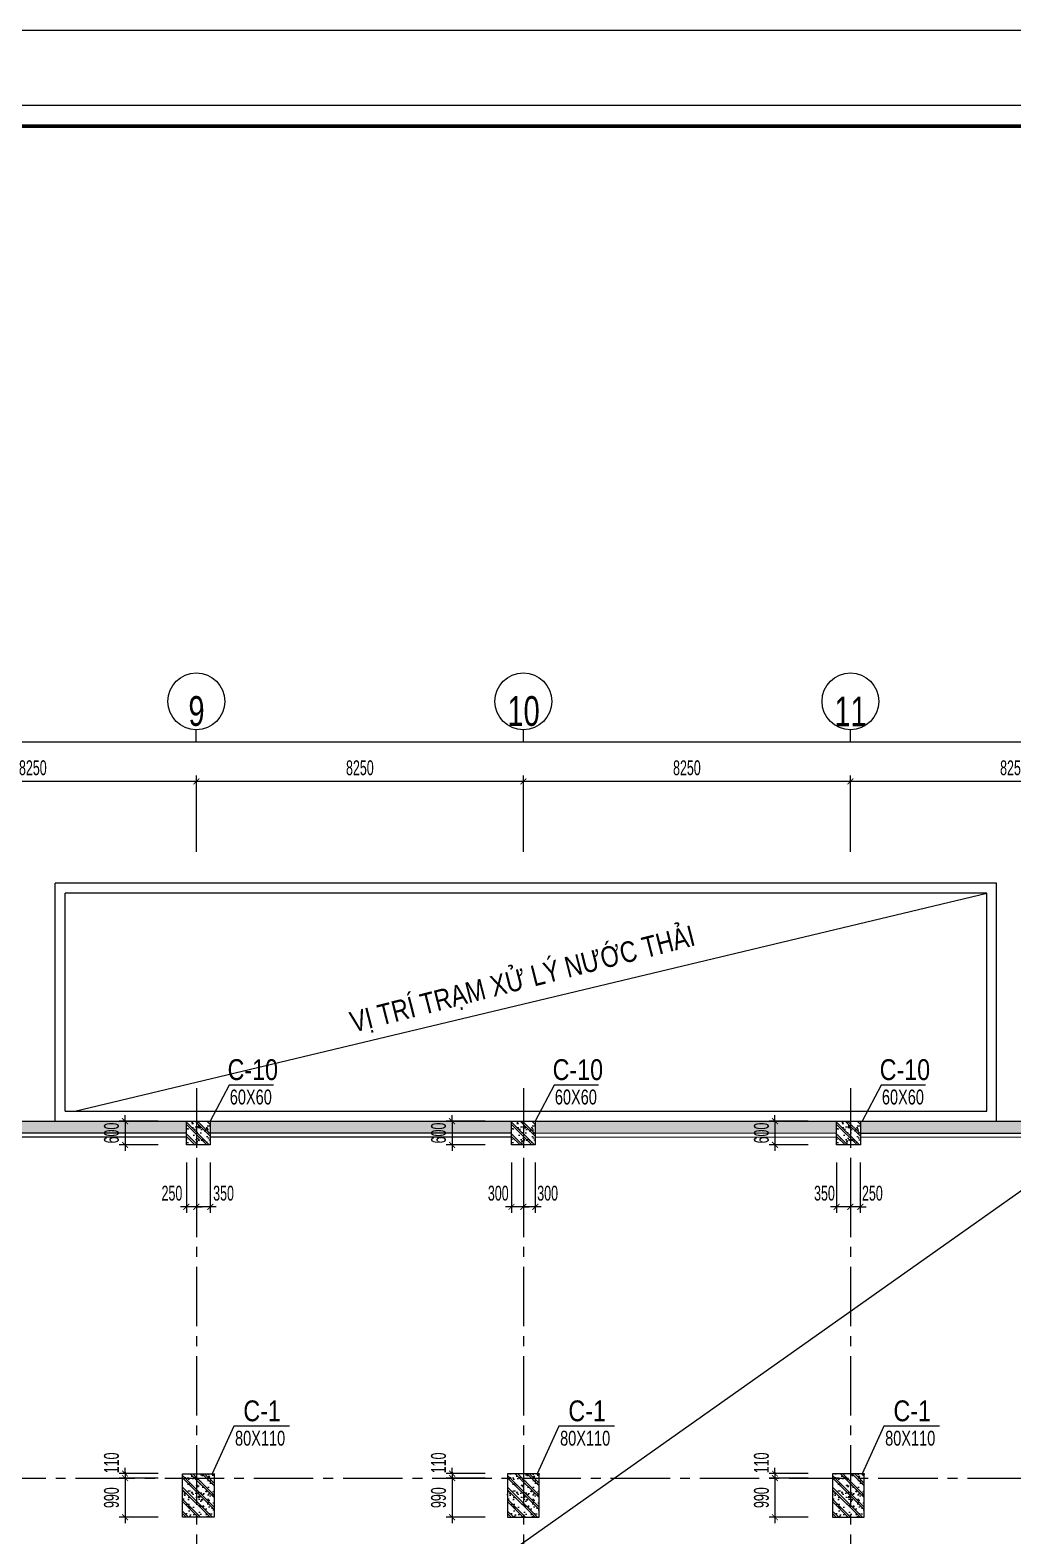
# Model space of a CAD drawing. Extents: x 1719887 to 1865417, y -150890 to 59748.
# Drawn here: x 1798976 to 1823769, y 21782 to 59748 of the extents above; entities that cross this region are included whole.
import ezdxf
from ezdxf.enums import TextEntityAlignment as Align

# ---------------------------------------------------------------- set-up
doc = ezdxf.new("R2010")
doc.units = 0
doc.header["$LTSCALE"] = 1000
doc.header["$MEASUREMENT"] = 0
doc.header["$PDMODE"] = 3
doc.linetypes.add('CENTER2', pattern=[1.125, 0.75, -0.125, 0.125, -0.125])
doc.layers.get('0').update_dxf_attribs({"linetype": 'CONTINUOUS'})
doc.layers.get('Defpoints').update_dxf_attribs({"linetype": 'CONTINUOUS'})
for name, color, linetype in [('CDC-KHUNGTEN', 7, 'CONTINUOUS'), ('CDC.01.AXIS', 160, 'CENTER2'), ('CDC.02.DIM', 1, 'CONTINUOUS'), ('CDC.05.STEEL', 4, 'CONTINUOUS'), ('CDC.06.TEXT', 2, 'CONTINUOUS'), ('CDC.10.HATCH', 9, 'CONTINUOUS'), ('CDC.11.NOTE', 8, 'CONTINUOUS'), ('KCS_CHI', 1, 'CONTINUOUS')]:
    doc.layers.add(name, color=color, linetype=linetype)
doc.layers.add('KCS_Plotter', color=11, linetype='CONTINUOUS', plot=False)
doc.styles.add('ARIAL', font='arial.ttf', dxfattribs={"width": 0.6})
doc.dimstyles.new('D150', dxfattribs={"dimscale": 150, "dimtxt": 2.5, "dimasz": 1, "dimexe": 1, "dimexo": 0, "dimgap": 1, "dimtad": 1, "dimdec": 0, "dimdsep": 46, "dimtxsty": 'ARIAL', "dimblk": 'ARCHTICK', "dimcen": 1, "dimdle": 1, "dimclrd": 1, "dimclre": 1, "dimclrt": 2, "dimadec": 0, "dimazin": 0, "dimtfac": 0.00072, "dimtdec": 0, "dimtix": 1, "dimtmove": 2, "dimatfit": 3, "dimldrblk": 'ARCHTICK', "dimfxl": 1, "dimtolj": 1, "dimlwd": -1, "dimlwe": -1, "dimarcsym": 0})

# ---------------------------------------------------------------- blocks, each defined once
blk = doc.blocks.new('TH1')
at = {"layer": 'CDC.10.HATCH'}
h = blk.add_hatch(dxfattribs=at)
h.set_pattern_fill('CHAU-01', color=256, scale=80, style=0, pattern_type=2)
h.set_pattern_definition([(50, (0, 0), (573.80815, -50.20171), [60, -660]), (355, (0, 0), (-111.00107, 601.7537), [48, -528]), (100.4514, (47.8, -4.2), (462.8075, 551.55163), [50.99215, -560.91369]), (46.1842, (0, 160), (853.79284, -132.4152), [90, -990]), (96.6356, (71.15, 149), (747.73016, 779.2943), [76.48823, -841.3704]), (351.1842, (0, 160), (747.72956, 779.2949), [72, -792]), (21, (80, 120), (477.52564, -322.09511), [60, -660]), (326, (80, 120), (194.65227, 580.12004), [48, -528]), (71.4514, (119.8, 93.16), (672.1781, 258.0244), [50.99215, -560.91369]), (37.5, (0, 0), (9.727884, 266.315083), [0, -521.6, 0, -536, 0, -530]), (7.5, (0, 0), (210.45563, 315.52937), [0, -305.6, 0, -509.6, 0, -202]), (327.5, (-178.4, 0), (427.05795, -18.043897), [0, -200, 0, -624, 0, -828]), (317.5, (-258.4, 0), (466.548935, 80.083986), [0, -260, 0, -414.4, 0, -588]), (45, (0, 0), (-240.416306, 240.416306), []), (45, (0, 98), (-240.416306, 240.416306), [])])
h.paths.add_polyline_path([(1797570, -63848), (1790305, -63848), (1790305, -64148), (1797570, -64148)])
h.paths.add_polyline_path([(1805680, -63848), (1798170, -63848), (1798170, -64148), (1805680, -64148)])
h.paths.add_polyline_path([(1813880, -63848), (1806280, -63848), (1806280, -64148), (1813880, -64148)])
h.paths.add_polyline_path([(1822080, -63848), (1814480, -63848), (1814480, -64148), (1822080, -64149)])
h.paths.add_polyline_path([(1830190, -63848), (1822680, -63848), (1822680, -64149), (1830190, -64148)])
h.paths.add_polyline_path([(1834040, -63848), (1830790, -63848), (1830790, -64148), (1834040, -64148)])
h = blk.add_hatch(dxfattribs=at)
h.set_pattern_fill('CHAU-01', color=256, scale=50, angle=270, style=0, pattern_type=2)
h.set_pattern_definition([(320, (56923.64, -371169.58), (-31.376067, -358.63009), [37.5, -412.5]), (265, (56923.64, -371169.58), (376.09607, 69.37567), [30, -330]), (10.4514, (56921.03, -371199.47), (344.71977, -289.25469), [31.870095, -350.571056]), (316.1842, (57023.64, -371169.6), (-82.75951, -533.62052), [56.25, -618.75]), (6.6356, (57016.75, -371214.05), (487.05894, -467.33135), [47.80514, -525.8565]), (261.1842, (57023.64, -371169.6), (487.0593, -467.33097), [45, -495]), (291, (56998.64, -371219.58), (-201.309445, -298.453526), [37.5, -412.5]), (236, (56998.64, -371219.58), (362.57502, -121.657666), [30, -330]), (341.4514, (56981.87, -371244.45), (161.26525, -420.111314), [31.870095, -350.571056]), (307.5, (56923.64, -371169.58), (166.446927, -6.079928), [0, -326, 0, -335, 0, -331.25]), (277.5, (56923.64, -371169.58), (197.205856, -131.534769), [0, -191, 0, -318.5, 0, -126.25]), (237.5, (56923.64, -371058.08), (-11.277436, -266.911218), [0, -125, 0, -390, 0, -517.5]), (227.5, (56923.64, -371008.08), (50.05249, -291.593085), [0, -162.5, 0, -259, 0, -367.5]), (315, (56923.64, -371169.58), (150.26019, 150.26019), []), (315, (56984.9, -371169.58), (150.26019, 150.26019), [])])
h.paths.add_polyline_path([(1806280, -64448), (1805680, -64448), (1805680, -63848), (1806280, -63848)])
h = blk.add_hatch(dxfattribs=at)
h.set_pattern_fill('CHAU-01', color=256, scale=50, angle=270, style=0, pattern_type=2)
h.set_pattern_definition([(320, (65123.7, -371169.8), (-31.376067, -358.63009), [37.5, -412.5]), (265, (65123.7, -371169.8), (376.09607, 69.37567), [30, -330]), (10.4514, (65121.1, -371199.68), (344.71977, -289.25469), [31.870095, -350.571056]), (316.1842, (65223.7, -371169.8), (-82.75951, -533.62052), [56.25, -618.75]), (6.6356, (65216.8, -371214.26), (487.05894, -467.33135), [47.80514, -525.8565]), (261.1842, (65223.7, -371169.8), (487.0593, -467.33097), [45, -495]), (291, (65198.7, -371219.8), (-201.309445, -298.453526), [37.5, -412.5]), (236, (65198.7, -371219.8), (362.57502, -121.657666), [30, -330]), (341.4514, (65181.94, -371244.67), (161.26525, -420.111314), [31.870095, -350.571056]), (307.5, (65123.71, -371169.8), (166.446927, -6.079928), [0, -326, 0, -335, 0, -331.25]), (277.5, (65123.71, -371169.8), (197.205856, -131.534769), [0, -191, 0, -318.5, 0, -126.25]), (237.5, (65123.71, -371058.3), (-11.277436, -266.911218), [0, -125, 0, -390, 0, -517.5]), (227.5, (65123.71, -371008.3), (50.05249, -291.593085), [0, -162.5, 0, -259, 0, -367.5]), (315, (65123.71, -371169.8), (150.26019, 150.26019), []), (315, (65184.96, -371169.8), (150.26019, 150.26019), [])])
h.paths.add_polyline_path([(1814480, -64448), (1813880, -64448), (1813880, -63848), (1814480, -63848)])
h = blk.add_hatch(dxfattribs=at)
h.set_pattern_fill('CHAU-01', color=256, scale=50, angle=270, style=0, pattern_type=2)
h.set_pattern_definition([(320, (73323.72, -371169.85), (-31.376067, -358.63009), [37.5, -412.5]), (265, (73323.7, -371169.85), (376.09607, 69.37567), [30, -330]), (10.4514, (73321.1, -371199.73), (344.71977, -289.25469), [31.870095, -350.571056]), (316.1842, (73423.7, -371169.85), (-82.75951, -533.62052), [56.25, -618.75]), (6.6356, (73416.8, -371214.3), (487.05894, -467.33135), [47.80514, -525.8565]), (261.1842, (73423.7, -371169.85), (487.0593, -467.33097), [45, -495]), (291, (73398.72, -371219.85), (-201.309445, -298.453526), [37.5, -412.5]), (236, (73398.7, -371219.85), (362.57502, -121.657666), [30, -330]), (341.4514, (73381.94, -371244.72), (161.26525, -420.111314), [31.870095, -350.571056]), (307.5, (73323.72, -371169.85), (166.446927, -6.079928), [0, -326, 0, -335, 0, -331.25]), (277.5, (73323.72, -371169.85), (197.205856, -131.534769), [0, -191, 0, -318.5, 0, -126.25]), (237.5, (73323.72, -371058.35), (-11.277436, -266.911218), [0, -125, 0, -390, 0, -517.5]), (227.5, (73323.72, -371008.35), (50.05249, -291.593085), [0, -162.5, 0, -259, 0, -367.5]), (315, (73323.72, -371169.85), (150.26019, 150.26019), []), (315, (73384.97, -371169.85), (150.26019, 150.26019), [])])
h.paths.add_polyline_path([(1822680, -64449), (1822080, -64449), (1822080, -63849), (1822680, -63849)])
h = blk.add_hatch(dxfattribs=at)
h.set_pattern_fill('CHAU-01', color=256, scale=50, style=0, pattern_type=2)
h.set_pattern_definition([(130, (3554959.5, 0), (-358.63009, -31.376067), [37.5, -412.5]), (185, (3554959.5, 0), (69.37567, 376.09607), [30, -330]), (79.5486, (3554929.62, -2.6), (-289.25469, 344.71977), [31.870095, -350.571056]), (133.8158, (3554959.5, 100), (-533.62052, -82.75951), [56.25, -618.75]), (83.3644, (3554915.04, 93.1), (-467.33135, 487.05894), [47.80514, -525.8565]), (188.8158, (3554959.5, 100), (-467.33097, 487.0593), [45, -495]), (159, (3554909.5, 75), (-298.453526, -201.309445), [37.5, -412.5]), (214, (3554909.5, 75), (-121.657666, 362.57502), [30, -330]), (108.5486, (3554884.64, 58.22), (-420.111314, 161.26525), [31.870095, -350.571056]), (142.5, (3554959.51, 0), (-6.079928, 166.446927), [0, -326, 0, -335, 0, -331.25]), (172.5, (3554959.5, 0), (-131.534769, 197.205856), [0, -191, 0, -318.5, 0, -126.25]), (212.5, (3555071.01, 0), (-266.911218, -11.277436), [0, -125, 0, -390, 0, -517.5]), (222.5, (3555121, 0), (-291.593085, 50.05249), [0, -162.5, 0, -259, 0, -367.5]), (135, (3554959.5, 0), (150.26019, 150.26019), []), (135, (3554959.5, 61.25), (150.26019, 150.26019), [])])
h.paths.add_polyline_path([(1806030, -72738), (1806380, -72738), (1806380, -72848), (1806030, -72848)])
h.paths.add_polyline_path([(1806030, -72848), (1806380, -72848), (1806380, -73838), (1806030, -73838)])
h.paths.add_polyline_path([(1805580, -72848), (1806030, -72848), (1806030, -73838), (1805580, -73838)])
h.paths.add_polyline_path([(1805580, -72738), (1806030, -72738), (1806030, -72848), (1805580, -72848)])
h = blk.add_hatch(dxfattribs=at)
h.set_pattern_fill('CHAU-01', color=256, scale=50, style=0, pattern_type=2)
h.set_pattern_definition([(130, (3563159.5, 0), (-358.63009, -31.376067), [37.5, -412.5]), (185, (3563159.5, 0), (69.37567, 376.09607), [30, -330]), (79.5486, (3563129.6, -2.6), (-289.25469, 344.71977), [31.870095, -350.571056]), (133.8158, (3563159.5, 100), (-533.62052, -82.75951), [56.25, -618.75]), (83.3644, (3563115, 93.1), (-467.33135, 487.05894), [47.80514, -525.8565]), (188.8158, (3563159.5, 100), (-467.33097, 487.0593), [45, -495]), (159, (3563109.5, 75), (-298.453526, -201.309445), [37.5, -412.5]), (214, (3563109.5, 75), (-121.657666, 362.57502), [30, -330]), (108.5486, (3563084.62, 58.22), (-420.111314, 161.26525), [31.870095, -350.571056]), (142.5, (3563159.49, 0), (-6.079928, 166.446927), [0, -326, 0, -335, 0, -331.25]), (172.5, (3563159.49, 0), (-131.534769, 197.205856), [0, -191, 0, -318.5, 0, -126.25]), (212.5, (3563270.99, 0), (-266.911218, -11.277436), [0, -125, 0, -390, 0, -517.5]), (222.5, (3563321, 0), (-291.593085, 50.05249), [0, -162.5, 0, -259, 0, -367.5]), (135, (3563159.49, 0), (150.26019, 150.26019), []), (135, (3563159.49, 61.25), (150.26019, 150.26019), [])])
h.paths.add_polyline_path([(1814230, -72738), (1814580, -72738), (1814580, -72848), (1814230, -72848)])
h.paths.add_polyline_path([(1814230, -72848), (1814580, -72848), (1814580, -73838), (1814230, -73838)])
h.paths.add_polyline_path([(1813780, -72848), (1814230, -72848), (1814230, -73838), (1813780, -73838)])
h.paths.add_polyline_path([(1813780, -72738), (1814230, -72738), (1814230, -72848), (1813780, -72848)])
h = blk.add_hatch(dxfattribs=at)
h.set_pattern_fill('CHAU-01', color=256, scale=50, style=0, pattern_type=2)
h.set_pattern_definition([(130, (3571359.47, 0), (-358.63009, -31.376067), [37.5, -412.5]), (185, (3571359.47, 0), (69.37567, 376.09607), [30, -330]), (79.5486, (3571329.6, -2.6), (-289.25469, 344.71977), [31.870095, -350.571056]), (133.8158, (3571359.47, 100), (-533.62052, -82.75951), [56.25, -618.75]), (83.3644, (3571315, 93.1), (-467.33135, 487.05894), [47.80514, -525.8565]), (188.8158, (3571359.47, 100), (-467.33097, 487.0593), [45, -495]), (159, (3571309.47, 75), (-298.453526, -201.309445), [37.5, -412.5]), (214, (3571309.47, 75), (-121.657666, 362.57502), [30, -330]), (108.5486, (3571284.6, 58.22), (-420.111314, 161.26525), [31.870095, -350.571056]), (142.5, (3571359.47, 0), (-6.079928, 166.446927), [0, -326, 0, -335, 0, -331.25]), (172.5, (3571359.47, 0), (-131.534769, 197.205856), [0, -191, 0, -318.5, 0, -126.25]), (212.5, (3571470.97, 0), (-266.911218, -11.277436), [0, -125, 0, -390, 0, -517.5]), (222.5, (3571520.97, 0), (-291.593085, 50.05249), [0, -162.5, 0, -259, 0, -367.5]), (135, (3571359.47, 0), (150.26019, 150.26019), []), (135, (3571359.47, 61.25), (150.26019, 150.26019), [])])
h.paths.add_polyline_path([(1822430, -72738), (1822780, -72738), (1822780, -72848), (1822430, -72848)])
h.paths.add_polyline_path([(1822430, -72848), (1822780, -72848), (1822780, -73838), (1822430, -73838)])
h.paths.add_polyline_path([(1821980, -72848), (1822430, -72848), (1822430, -73838), (1821980, -73838)])
h.paths.add_polyline_path([(1821980, -72738), (1822430, -72738), (1822430, -72848), (1821980, -72848)])
at = {"layer": 'CDC.01.AXIS', "ltscale": 2}
for p, q in [((1805930, -63021), (1805930, -119734)), ((1814180, -63021), (1814180, -119734)), ((1822430, -63021), (1822430, -119734)), ((1733131, -63847), (1840145, -63847)), ((1733131, -72848), (1840145, -72848))]:
    blk.add_line(p, q, dxfattribs=at)
at = {"layer": 'CDC.05.STEEL'}
for p, q in [((1738264, -63848), (1834640, -63848)), ((1798170, -64148), (1805680, -64148)), ((1806280, -64148), (1813880, -64148)), ((1814480, -64148), (1822080, -64149)), ((1822680, -64149), (1830190, -64148)), ((1798170, -64248), (1805680, -64248)), ((1806280, -64248), (1813880, -64248)), ((1814480, -64248), (1822080, -64249)), ((1822680, -64249), (1830190, -64248))]:
    blk.add_line(p, q, dxfattribs=at)
at = {"layer": 'CDC.05.STEEL', "ltscale": 2000}
for points in [[(1806280, -63848), (1806280, -64448), (1805680, -64448), (1805680, -63848)], [(1814480, -63848), (1814480, -64448), (1813880, -64448), (1813880, -63848)], [(1822680, -63849), (1822680, -64449), (1822080, -64449), (1822080, -63849)], [(1806380, -72738), (1806380, -73838), (1805580, -73838), (1805580, -72738)], [(1813780, -72738), (1813780, -73838), (1814580, -73838), (1814580, -72738)], [(1821980, -72738), (1821980, -73838), (1822780, -73838), (1822780, -72738)]]:
    blk.add_lwpolyline(points, close=True, dxfattribs=at)
blk = doc.blocks.new('_ARCHTICK')
at = {"color": 0, "linetype": 'ByBlock', "const_width": 0.15}
blk.add_lwpolyline([(-0.5, -0.5), (0.5, 0.5)], dxfattribs=at)
blk = doc.blocks.new('*D657')
at = {"layer": 'CDC.02.DIM', "color": 1, "transparency": 16777216}
for p, q in [((1819670, 31193), (1819670, 29929)), ((1819920, 31193), (1819920, 29929)), ((1819670, 30079), (1819520, 30079)), ((1819920, 30079), (1819670, 30079)), ((1819920, 30079), (1820070, 30079))]:
    blk.add_line(p, q, dxfattribs=at)
at = {"layer": 'Defpoints', "color": 0, "transparency": 16777216}
for p in [(1819670, 31193), (1819920, 31193), (1819670, 30079)]:
    blk.add_point(p, dxfattribs=at)
at = {"layer": 'CDC.02.DIM', "color": 1, "transparency": 16777216, "xscale": 150, "yscale": 150, "zscale": 150}
blk.add_blockref('_ARCHTICK', (1819670, 30079), dxfattribs=at)
at = {"layer": 'CDC.02.DIM', "color": 1, "transparency": 16777216, "xscale": 150, "yscale": 150, "zscale": 150, "rotation": 180}
blk.add_blockref('_ARCHTICK', (1819920, 30079), dxfattribs=at)
at = {"layer": 'CDC.02.DIM', "color": 2, "transparency": 16777216, "insert": (1820224, 30421), "char_height": 375, "attachment_point": 5, "style": 'ARIAL'}
blk.add_mtext('\\A1;250', dxfattribs=at)
blk = doc.blocks.new('*D658')
at = {"layer": 'CDC.02.DIM', "color": 1, "transparency": 16777216}
for p, q in [((1819320, 31193), (1819320, 29929)), ((1819670, 31193), (1819670, 29929)), ((1819820, 30079), (1819170, 30079))]:
    blk.add_line(p, q, dxfattribs=at)
at = {"layer": 'Defpoints', "color": 0, "transparency": 16777216}
for p in [(1819320, 31193), (1819670, 31193), (1819320, 30079)]:
    blk.add_point(p, dxfattribs=at)
at = {"layer": 'CDC.02.DIM', "color": 1, "transparency": 16777216, "xscale": 150, "yscale": 150, "zscale": 150, "rotation": 180}
blk.add_blockref('_ARCHTICK', (1819320, 30079), dxfattribs=at)
at = {"layer": 'CDC.02.DIM', "color": 1, "transparency": 16777216, "xscale": 150, "yscale": 150, "zscale": 150}
blk.add_blockref('_ARCHTICK', (1819670, 30079), dxfattribs=at)
at = {"layer": 'CDC.02.DIM', "color": 2, "transparency": 16777216, "insert": (1819015, 30421), "char_height": 375, "attachment_point": 5, "style": 'ARIAL'}
blk.add_mtext('\\A1;350', dxfattribs=at)
blk = doc.blocks.new('*D659')
at = {"layer": 'CDC.02.DIM', "color": 1, "transparency": 16777216}
for p, q in [((1811420, 31193), (1811420, 29929)), ((1811720, 31193), (1811720, 29929)), ((1811870, 30079), (1811270, 30079))]:
    blk.add_line(p, q, dxfattribs=at)
at = {"layer": 'Defpoints', "color": 0, "transparency": 16777216}
for p in [(1811420, 31193), (1811720, 31193), (1811420, 30079)]:
    blk.add_point(p, dxfattribs=at)
at = {"layer": 'CDC.02.DIM', "color": 1, "transparency": 16777216, "xscale": 150, "yscale": 150, "zscale": 150, "rotation": 180}
blk.add_blockref('_ARCHTICK', (1811420, 30079), dxfattribs=at)
at = {"layer": 'CDC.02.DIM', "color": 1, "transparency": 16777216, "xscale": 150, "yscale": 150, "zscale": 150}
blk.add_blockref('_ARCHTICK', (1811720, 30079), dxfattribs=at)
at = {"layer": 'CDC.02.DIM', "color": 2, "transparency": 16777216, "insert": (1812032, 30421), "char_height": 375, "attachment_point": 5, "style": 'ARIAL'}
blk.add_mtext('\\A1;300', dxfattribs=at)
blk = doc.blocks.new('*D660')
at = {"layer": 'CDC.02.DIM', "color": 1, "transparency": 16777216}
for p, q in [((1811120, 31193), (1811120, 29929)), ((1811420, 31193), (1811420, 29929)), ((1811120, 30079), (1810970, 30079)), ((1811420, 30079), (1811120, 30079)), ((1811420, 30079), (1811570, 30079))]:
    blk.add_line(p, q, dxfattribs=at)
at = {"layer": 'Defpoints', "color": 0, "transparency": 16777216}
for p in [(1811120, 31193), (1811420, 31193), (1811120, 30079)]:
    blk.add_point(p, dxfattribs=at)
at = {"layer": 'CDC.02.DIM', "color": 1, "transparency": 16777216, "xscale": 150, "yscale": 150, "zscale": 150}
blk.add_blockref('_ARCHTICK', (1811120, 30079), dxfattribs=at)
at = {"layer": 'CDC.02.DIM', "color": 1, "transparency": 16777216, "xscale": 150, "yscale": 150, "zscale": 150, "rotation": 180}
blk.add_blockref('_ARCHTICK', (1811420, 30079), dxfattribs=at)
at = {"layer": 'CDC.02.DIM', "color": 2, "transparency": 16777216, "insert": (1810786, 30421), "char_height": 375, "attachment_point": 5, "style": 'ARIAL'}
blk.add_mtext('\\A1;300', dxfattribs=at)
blk = doc.blocks.new('*D661')
at = {"layer": 'CDC.02.DIM', "color": 1, "transparency": 16777216}
for p, q in [((1803170, 31193), (1803170, 29929)), ((1803520, 31193), (1803520, 29929)), ((1803670, 30079), (1803020, 30079))]:
    blk.add_line(p, q, dxfattribs=at)
at = {"layer": 'Defpoints', "color": 0, "transparency": 16777216}
for p in [(1803170, 31193), (1803520, 31193), (1803170, 30079)]:
    blk.add_point(p, dxfattribs=at)
at = {"layer": 'CDC.02.DIM', "color": 1, "transparency": 16777216, "xscale": 150, "yscale": 150, "zscale": 150, "rotation": 180}
blk.add_blockref('_ARCHTICK', (1803170, 30079), dxfattribs=at)
at = {"layer": 'CDC.02.DIM', "color": 1, "transparency": 16777216, "xscale": 150, "yscale": 150, "zscale": 150}
blk.add_blockref('_ARCHTICK', (1803520, 30079), dxfattribs=at)
at = {"layer": 'CDC.02.DIM', "color": 2, "transparency": 16777216, "insert": (1803856, 30421), "char_height": 375, "attachment_point": 5, "style": 'ARIAL'}
blk.add_mtext('\\A1;350', dxfattribs=at)
blk = doc.blocks.new('*D662')
at = {"layer": 'CDC.02.DIM', "color": 1, "transparency": 16777216}
for p, q in [((1802920, 31193), (1802920, 29929)), ((1803170, 31193), (1803170, 29929)), ((1802920, 30079), (1802770, 30079)), ((1803170, 30079), (1802920, 30079)), ((1803170, 30079), (1803320, 30079))]:
    blk.add_line(p, q, dxfattribs=at)
at = {"layer": 'Defpoints', "color": 0, "transparency": 16777216}
for p in [(1802920, 31193), (1803170, 31193), (1802920, 30079)]:
    blk.add_point(p, dxfattribs=at)
at = {"layer": 'CDC.02.DIM', "color": 1, "transparency": 16777216, "xscale": 150, "yscale": 150, "zscale": 150}
blk.add_blockref('_ARCHTICK', (1802920, 30079), dxfattribs=at)
at = {"layer": 'CDC.02.DIM', "color": 1, "transparency": 16777216, "xscale": 150, "yscale": 150, "zscale": 150, "rotation": 180}
blk.add_blockref('_ARCHTICK', (1803170, 30079), dxfattribs=at)
at = {"layer": 'CDC.02.DIM', "color": 2, "transparency": 16777216, "insert": (1802554, 30421), "char_height": 375, "attachment_point": 5, "style": 'ARIAL'}
blk.add_mtext('\\A1;250', dxfattribs=at)
blk = doc.blocks.new('*D762')
at = {"layer": 'CDC.02.DIM', "color": 1, "transparency": 16777216}
for p, q in [((1817767, 32240), (1817767, 32390)), ((1818602, 32240), (1817617, 32240)), ((1817767, 32240), (1817767, 31640)), ((1818602, 31640), (1817617, 31640)), ((1817767, 31640), (1817767, 31490))]:
    blk.add_line(p, q, dxfattribs=at)
at = {"layer": 'Defpoints', "color": 0, "transparency": 16777216}
for p in [(1818602, 32240), (1817767, 31640), (1818602, 31640)]:
    blk.add_point(p, dxfattribs=at)
at = {"layer": 'CDC.02.DIM', "color": 1, "transparency": 16777216, "xscale": 150, "yscale": 150, "zscale": 150}
for p, rotation in [((1817767, 32240), 270), ((1817767, 31640), 90)]:
    blk.add_blockref('_ARCHTICK', p, dxfattribs=dict(at, rotation=rotation))
at = {"layer": 'CDC.02.DIM', "color": 2, "transparency": 16777216, "insert": (1817426, 31940), "char_height": 375, "attachment_point": 5, "rotation": 90, "style": 'ARIAL'}
blk.add_mtext('\\A1;600', dxfattribs=at)
blk = doc.blocks.new('*D763')
at = {"layer": 'CDC.02.DIM', "color": 1, "transparency": 16777216}
for p, q in [((1818602, 23351), (1817617, 23351)), ((1818602, 23241), (1817617, 23241)), ((1817767, 23351), (1817767, 23501)), ((1817767, 23351), (1817767, 23241)), ((1817767, 23241), (1817767, 23091))]:
    blk.add_line(p, q, dxfattribs=at)
at = {"layer": 'Defpoints', "color": 0, "transparency": 16777216}
for p in [(1817767, 23241), (1818602, 23351), (1818602, 23241)]:
    blk.add_point(p, dxfattribs=at)
at = {"layer": 'CDC.02.DIM', "color": 1, "transparency": 16777216, "xscale": 150, "yscale": 150, "zscale": 150}
for p, rotation in [((1817767, 23351), 270), ((1817767, 23241), 90)]:
    blk.add_blockref('_ARCHTICK', p, dxfattribs=dict(at, rotation=rotation))
at = {"layer": 'CDC.02.DIM', "color": 2, "transparency": 16777216, "insert": (1817426, 23622), "char_height": 375, "attachment_point": 5, "rotation": 90, "style": 'ARIAL'}
blk.add_mtext('\\A1;110', dxfattribs=at)
blk = doc.blocks.new('*D764')
at = {"layer": 'CDC.02.DIM', "color": 1, "transparency": 16777216}
for p, q in [((1818602, 23241), (1817617, 23241)), ((1817767, 23391), (1817767, 22101)), ((1818602, 22251), (1817617, 22251))]:
    blk.add_line(p, q, dxfattribs=at)
at = {"layer": 'Defpoints', "color": 0, "transparency": 16777216}
for p in [(1818602, 23241), (1817767, 22251), (1818602, 22251)]:
    blk.add_point(p, dxfattribs=at)
at = {"layer": 'CDC.02.DIM', "color": 1, "transparency": 16777216, "xscale": 150, "yscale": 150, "zscale": 150}
for p, rotation in [((1817767, 23241), 90), ((1817767, 22251), 270)]:
    blk.add_blockref('_ARCHTICK', p, dxfattribs=dict(at, rotation=rotation))
at = {"layer": 'CDC.02.DIM', "color": 2, "transparency": 16777216, "insert": (1817426, 22746), "char_height": 375, "attachment_point": 5, "rotation": 90, "style": 'ARIAL'}
blk.add_mtext('\\A1;990', dxfattribs=at)
blk = doc.blocks.new('*D777')
at = {"layer": 'CDC.02.DIM', "color": 1, "transparency": 16777216}
for p, q in [((1801371, 32240), (1801371, 32390)), ((1802206, 32240), (1801221, 32240)), ((1801371, 32240), (1801371, 31640)), ((1802206, 31640), (1801221, 31640)), ((1801371, 31640), (1801371, 31490))]:
    blk.add_line(p, q, dxfattribs=at)
at = {"layer": 'Defpoints', "color": 0, "transparency": 16777216}
for p in [(1802206, 32240), (1801371, 31640), (1802206, 31640)]:
    blk.add_point(p, dxfattribs=at)
at = {"layer": 'CDC.02.DIM', "color": 1, "transparency": 16777216, "xscale": 150, "yscale": 150, "zscale": 150}
for p, rotation in [((1801371, 32240), 270), ((1801371, 31640), 90)]:
    blk.add_blockref('_ARCHTICK', p, dxfattribs=dict(at, rotation=rotation))
at = {"layer": 'CDC.02.DIM', "color": 2, "transparency": 16777216, "insert": (1801030, 31940), "char_height": 375, "attachment_point": 5, "rotation": 90, "style": 'ARIAL'}
blk.add_mtext('\\A1;600', dxfattribs=at)
blk = doc.blocks.new('*D778')
at = {"layer": 'CDC.02.DIM', "color": 1, "transparency": 16777216}
for p, q in [((1802206, 23351), (1801221, 23351)), ((1802206, 23241), (1801221, 23241)), ((1801371, 23351), (1801371, 23501)), ((1801371, 23351), (1801371, 23241)), ((1801371, 23241), (1801371, 23091))]:
    blk.add_line(p, q, dxfattribs=at)
at = {"layer": 'Defpoints', "color": 0, "transparency": 16777216}
for p in [(1801371, 23241), (1802206, 23351), (1802206, 23241)]:
    blk.add_point(p, dxfattribs=at)
at = {"layer": 'CDC.02.DIM', "color": 1, "transparency": 16777216, "xscale": 150, "yscale": 150, "zscale": 150}
for p, rotation in [((1801371, 23351), 270), ((1801371, 23241), 90)]:
    blk.add_blockref('_ARCHTICK', p, dxfattribs=dict(at, rotation=rotation))
at = {"layer": 'CDC.02.DIM', "color": 2, "transparency": 16777216, "insert": (1801030, 23622), "char_height": 375, "attachment_point": 5, "rotation": 90, "style": 'ARIAL'}
blk.add_mtext('\\A1;110', dxfattribs=at)
blk = doc.blocks.new('*D779')
at = {"layer": 'CDC.02.DIM', "color": 1, "transparency": 16777216}
for p, q in [((1802206, 23241), (1801221, 23241)), ((1801371, 23391), (1801371, 22101)), ((1802206, 22251), (1801221, 22251))]:
    blk.add_line(p, q, dxfattribs=at)
at = {"layer": 'Defpoints', "color": 0, "transparency": 16777216}
for p in [(1802206, 23241), (1801371, 22251), (1802206, 22251)]:
    blk.add_point(p, dxfattribs=at)
at = {"layer": 'CDC.02.DIM', "color": 1, "transparency": 16777216, "xscale": 150, "yscale": 150, "zscale": 150}
for p, rotation in [((1801371, 23241), 90), ((1801371, 22251), 270)]:
    blk.add_blockref('_ARCHTICK', p, dxfattribs=dict(at, rotation=rotation))
at = {"layer": 'CDC.02.DIM', "color": 2, "transparency": 16777216, "insert": (1801030, 22746), "char_height": 375, "attachment_point": 5, "rotation": 90, "style": 'ARIAL'}
blk.add_mtext('\\A1;990', dxfattribs=at)
blk = doc.blocks.new('*D782')
at = {"layer": 'CDC.02.DIM', "color": 1, "transparency": 16777216}
for p, q in [((1809621, 32240), (1809621, 32390)), ((1810456, 32240), (1809471, 32240)), ((1809621, 32240), (1809621, 31640)), ((1810456, 31640), (1809471, 31640)), ((1809621, 31640), (1809621, 31490))]:
    blk.add_line(p, q, dxfattribs=at)
at = {"layer": 'Defpoints', "color": 0, "transparency": 16777216}
for p in [(1810456, 32240), (1809621, 31640), (1810456, 31640)]:
    blk.add_point(p, dxfattribs=at)
at = {"layer": 'CDC.02.DIM', "color": 1, "transparency": 16777216, "xscale": 150, "yscale": 150, "zscale": 150}
for p, rotation in [((1809621, 32240), 270), ((1809621, 31640), 90)]:
    blk.add_blockref('_ARCHTICK', p, dxfattribs=dict(at, rotation=rotation))
at = {"layer": 'CDC.02.DIM', "color": 2, "transparency": 16777216, "insert": (1809280, 31940), "char_height": 375, "attachment_point": 5, "rotation": 90, "style": 'ARIAL'}
blk.add_mtext('\\A1;600', dxfattribs=at)
blk = doc.blocks.new('*D783')
at = {"layer": 'CDC.02.DIM', "color": 1, "transparency": 16777216}
for p, q in [((1810456, 23351), (1809471, 23351)), ((1810456, 23241), (1809471, 23241)), ((1809621, 23351), (1809621, 23501)), ((1809621, 23351), (1809621, 23241)), ((1809621, 23241), (1809621, 23091))]:
    blk.add_line(p, q, dxfattribs=at)
at = {"layer": 'Defpoints', "color": 0, "transparency": 16777216}
for p in [(1809621, 23241), (1810456, 23351), (1810456, 23241)]:
    blk.add_point(p, dxfattribs=at)
at = {"layer": 'CDC.02.DIM', "color": 1, "transparency": 16777216, "xscale": 150, "yscale": 150, "zscale": 150}
for p, rotation in [((1809621, 23351), 270), ((1809621, 23241), 90)]:
    blk.add_blockref('_ARCHTICK', p, dxfattribs=dict(at, rotation=rotation))
at = {"layer": 'CDC.02.DIM', "color": 2, "transparency": 16777216, "insert": (1809280, 23622), "char_height": 375, "attachment_point": 5, "rotation": 90, "style": 'ARIAL'}
blk.add_mtext('\\A1;110', dxfattribs=at)
blk = doc.blocks.new('*D784')
at = {"layer": 'CDC.02.DIM', "color": 1, "transparency": 16777216}
for p, q in [((1810456, 23241), (1809471, 23241)), ((1809621, 23391), (1809621, 22101)), ((1810456, 22251), (1809471, 22251))]:
    blk.add_line(p, q, dxfattribs=at)
at = {"layer": 'Defpoints', "color": 0, "transparency": 16777216}
for p in [(1810456, 23241), (1809621, 22251), (1810456, 22251)]:
    blk.add_point(p, dxfattribs=at)
at = {"layer": 'CDC.02.DIM', "color": 1, "transparency": 16777216, "xscale": 150, "yscale": 150, "zscale": 150}
for p, rotation in [((1809621, 23241), 90), ((1809621, 22251), 270)]:
    blk.add_blockref('_ARCHTICK', p, dxfattribs=dict(at, rotation=rotation))
at = {"layer": 'CDC.02.DIM', "color": 2, "transparency": 16777216, "insert": (1809280, 22746), "char_height": 375, "attachment_point": 5, "rotation": 90, "style": 'ARIAL'}
blk.add_mtext('\\A1;990', dxfattribs=at)
blk = doc.blocks.new('*D1016')
at = {"layer": 'CDC.02.DIM', "color": 1, "transparency": 16777216}
for p, q in [((1731640, 41806), (1835870, 41806)), ((1731790, 39026), (1731790, 41956)), ((1835720, 39026), (1835720, 41956))]:
    blk.add_line(p, q, dxfattribs=at)
at = {"layer": 'Defpoints', "color": 0, "transparency": 16777216}
for p in [(1835720, 41806), (1731790, 39026), (1835720, 39026)]:
    blk.add_point(p, dxfattribs=at)
at = {"layer": 'CDC.02.DIM', "color": 1, "transparency": 16777216, "xscale": 150, "yscale": 150, "zscale": 150, "rotation": 180}
blk.add_blockref('_ARCHTICK', (1731790, 41806), dxfattribs=at)
at = {"layer": 'CDC.02.DIM', "color": 1, "transparency": 16777216, "xscale": 150, "yscale": 150, "zscale": 150}
blk.add_blockref('_ARCHTICK', (1835720, 41806), dxfattribs=at)
at = {"layer": 'CDC.02.DIM', "color": 2, "transparency": 16777216, "insert": (1783755, 42147), "char_height": 375, "attachment_point": 5, "style": 'ARIAL'}
blk.add_mtext('\\A1;103930', dxfattribs=at)
blk = doc.blocks.new('*D1021')
at = {"layer": 'CDC.02.DIM', "color": 1, "transparency": 16777216}
for p, q in [((1828070, 40806), (1819520, 40806)), ((1819670, 39026), (1819670, 40956)), ((1827920, 39026), (1827920, 40956))]:
    blk.add_line(p, q, dxfattribs=at)
at = {"layer": 'Defpoints', "color": 0, "transparency": 16777216}
for p in [(1819670, 40806), (1819670, 39026), (1827920, 39026)]:
    blk.add_point(p, dxfattribs=at)
at = {"layer": 'CDC.02.DIM', "color": 1, "transparency": 16777216, "xscale": 150, "yscale": 150, "zscale": 150, "rotation": 180}
blk.add_blockref('_ARCHTICK', (1819670, 40806), dxfattribs=at)
at = {"layer": 'CDC.02.DIM', "color": 1, "transparency": 16777216, "xscale": 150, "yscale": 150, "zscale": 150}
blk.add_blockref('_ARCHTICK', (1827920, 40806), dxfattribs=at)
at = {"layer": 'CDC.02.DIM', "color": 2, "transparency": 16777216, "insert": (1823795, 41147), "char_height": 375, "attachment_point": 5, "style": 'ARIAL'}
blk.add_mtext('\\A1;8250', dxfattribs=at)
blk = doc.blocks.new('*D1022')
at = {"layer": 'CDC.02.DIM', "color": 1, "transparency": 16777216}
for p, q in [((1819820, 40806), (1811270, 40806)), ((1811420, 39026), (1811420, 40956)), ((1819670, 39026), (1819670, 40956))]:
    blk.add_line(p, q, dxfattribs=at)
at = {"layer": 'Defpoints', "color": 0, "transparency": 16777216}
for p in [(1811420, 40806), (1811420, 39026), (1819670, 39026)]:
    blk.add_point(p, dxfattribs=at)
at = {"layer": 'CDC.02.DIM', "color": 1, "transparency": 16777216, "xscale": 150, "yscale": 150, "zscale": 150, "rotation": 180}
blk.add_blockref('_ARCHTICK', (1811420, 40806), dxfattribs=at)
at = {"layer": 'CDC.02.DIM', "color": 1, "transparency": 16777216, "xscale": 150, "yscale": 150, "zscale": 150}
blk.add_blockref('_ARCHTICK', (1819670, 40806), dxfattribs=at)
at = {"layer": 'CDC.02.DIM', "color": 2, "transparency": 16777216, "insert": (1815545, 41147), "char_height": 375, "attachment_point": 5, "style": 'ARIAL'}
blk.add_mtext('\\A1;8250', dxfattribs=at)
blk = doc.blocks.new('*D1023')
at = {"layer": 'CDC.02.DIM', "color": 1, "transparency": 16777216}
for p, q in [((1811570, 40806), (1803020, 40806)), ((1803170, 39026), (1803170, 40956)), ((1811420, 39026), (1811420, 40956))]:
    blk.add_line(p, q, dxfattribs=at)
at = {"layer": 'Defpoints', "color": 0, "transparency": 16777216}
for p in [(1803170, 40806), (1803170, 39026), (1811420, 39026)]:
    blk.add_point(p, dxfattribs=at)
at = {"layer": 'CDC.02.DIM', "color": 1, "transparency": 16777216, "xscale": 150, "yscale": 150, "zscale": 150, "rotation": 180}
blk.add_blockref('_ARCHTICK', (1803170, 40806), dxfattribs=at)
at = {"layer": 'CDC.02.DIM', "color": 1, "transparency": 16777216, "xscale": 150, "yscale": 150, "zscale": 150}
blk.add_blockref('_ARCHTICK', (1811420, 40806), dxfattribs=at)
at = {"layer": 'CDC.02.DIM', "color": 2, "transparency": 16777216, "insert": (1807295, 41147), "char_height": 375, "attachment_point": 5, "style": 'ARIAL'}
blk.add_mtext('\\A1;8250', dxfattribs=at)
blk = doc.blocks.new('*D1024')
at = {"layer": 'CDC.02.DIM', "color": 1, "transparency": 16777216}
for p, q in [((1803320, 40806), (1794770, 40806)), ((1794920, 39026), (1794920, 40956)), ((1803170, 39026), (1803170, 40956))]:
    blk.add_line(p, q, dxfattribs=at)
at = {"layer": 'Defpoints', "color": 0, "transparency": 16777216}
for p in [(1794920, 40806), (1794920, 39026), (1803170, 39026)]:
    blk.add_point(p, dxfattribs=at)
at = {"layer": 'CDC.02.DIM', "color": 1, "transparency": 16777216, "xscale": 150, "yscale": 150, "zscale": 150, "rotation": 180}
blk.add_blockref('_ARCHTICK', (1794920, 40806), dxfattribs=at)
at = {"layer": 'CDC.02.DIM', "color": 1, "transparency": 16777216, "xscale": 150, "yscale": 150, "zscale": 150}
blk.add_blockref('_ARCHTICK', (1803170, 40806), dxfattribs=at)
at = {"layer": 'CDC.02.DIM', "color": 2, "transparency": 16777216, "insert": (1799045, 41147), "char_height": 375, "attachment_point": 5, "style": 'ARIAL'}
blk.add_mtext('\\A1;8250', dxfattribs=at)
blk = doc.blocks.new('*D1011')
at = {"layer": 'CDC.02.DIM', "color": 1, "transparency": 16777216}
for p, q in [((1731640, 41806), (1835870, 41806)), ((1731790, 39026), (1731790, 41956)), ((1835720, 39026), (1835720, 41956))]:
    blk.add_line(p, q, dxfattribs=at)
at = {"layer": 'Defpoints', "color": 0, "transparency": 16777216}
for p in [(1835720, 41806), (1731790, 39026), (1835720, 39026)]:
    blk.add_point(p, dxfattribs=at)
at = {"layer": 'CDC.02.DIM', "color": 1, "transparency": 16777216, "xscale": 150, "yscale": 150, "zscale": 150, "rotation": 180}
blk.add_blockref('_ARCHTICK', (1731790, 41806), dxfattribs=at)
at = {"layer": 'CDC.02.DIM', "color": 1, "transparency": 16777216, "xscale": 150, "yscale": 150, "zscale": 150}
blk.add_blockref('_ARCHTICK', (1835720, 41806), dxfattribs=at)
at = {"layer": 'CDC.02.DIM', "color": 2, "transparency": 16777216, "insert": (1783755, 42147), "char_height": 375, "attachment_point": 5, "style": 'ARIAL'}
blk.add_mtext('\\A1;103930', dxfattribs=at)
blk = doc.blocks.new('KHUNG TEN')
at = {"layer": 'CDC-KHUNGTEN', "color": 8}
blk.add_lwpolyline([(75096, 1100), (83000, 1100), (83000, 58300), (3000, 58300), (3000, 1100), (75096, 1100)], dxfattribs=at)
at = {"layer": 'CDC-KHUNGTEN', "color": 255, "lineweight": 60}
blk.add_lwpolyline([(74900, 1400), (74900, 58000), (3300, 58000), (3300, 1400), (74900, 1400)], close=True, dxfattribs=at)
at = {"layer": 'Defpoints', "color": 1, "ltscale": 0.2}
blk.add_lwpolyline([(0, 0), (0, 59400), (84100, 59400), (84100, 0), (0, 0)], close=True, dxfattribs=at)

msp = doc.modelspace()

# ---------------------------------------------------------------- linework, layer by layer
at = {"layer": 'CDC.06.TEXT'}
for p, q in [((1823358.6, 38241.2), (1799608.6, 38241.2)), ((1799608.6, 32241.2), (1799608.6, 38241.2)), ((1823108.6, 37991.2), (1799858.6, 37991.2)), ((1799858.6, 32491.2), (1799858.6, 37991.2)), ((1823108.6, 32491.2), (1823108.6, 37991.2)), ((1823358.6, 32241.2), (1823358.6, 38241.2)), ((1799858.6, 32491.2), (1823108.6, 32491.2))]:
    msp.add_line(p, q, dxfattribs=at)
at = {"layer": 'CDC.10.HATCH'}
msp.add_line((1800108.6, 32491.2), (1823108.6, 37991.2), dxfattribs=at)
at = {"layer": 'CDC.11.NOTE'}
msp.add_line((1799608.6, 32241.2), (1823358.6, 32241.2), dxfattribs=at)
for points in [[(1805116.9, 33147.8), (1803996.1, 33147.8), (1803520.1, 32240.3)], [(1813317, 33147.6), (1812196.1, 33147.6), (1811720.2, 32240.1)], [(1821567, 33147.5), (1820446.1, 33147.5), (1819970.2, 32240)], [(1805517.3, 24544.8), (1804112.6, 24544.8), (1803569.9, 23350.6)], [(1813717.2, 24545), (1812312.5, 24545), (1811769.8, 23350.7)], [(1821917.1, 24545), (1820512.4, 24545), (1819969.7, 23350.7)]]:
    msp.add_lwpolyline(points, dxfattribs=at)
at = {"layer": 'KCS_CHI'}
for p, q in [((1803169.5, 41805.6), (1803169.5, 42107.5)), ((1811419.5, 41805.6), (1811419.5, 42107.5)), ((1819669.5, 41805.6), (1819669.5, 42107.5))]:
    msp.add_line(p, q, dxfattribs=at)
for centre in [(1803169.5, 42823.4), (1811419.5, 42823.4), (1819669.5, 42823.4)]:
    msp.add_circle(centre, 715.9, dxfattribs=at)
at = {"layer": 'KCS_Plotter'}
msp.add_line((1865416.7, 59748.5), (1719886.7, -43039.7), dxfattribs=at)

# ---------------------------------------------------------------- block references
at = {"layer": 'CDC.06.TEXT', "xscale": 1.730439951605972, "yscale": 1.730439951605972, "zscale": 1.730439951605972}
msp.add_blockref('KHUNG TEN', (1719886.7, -43039.7), dxfattribs=at)
at = {"layer": 'CDC.10.HATCH'}
msp.add_blockref('TH1', (-2759.9, 96088.6), dxfattribs=at)

# ---------------------------------------------------------------- texts
at = {"layer": 'CDC.06.TEXT', "style": 'ARIAL', "width": 0.8}
msp.add_text('VỊ TRÍ TRẠM XỬ LÝ NƯỚC THẢI', height=525, rotation=14.31436, dxfattribs=at).set_placement((1811394.9, 35827.9), align=Align.MIDDLE_CENTER)
at = {"layer": 'CDC.06.TEXT', "style": 'ARIAL'}
for s, height, width, p in [('C-10', 525, 0.8, (1804593.9, 33537.9)), ('C-10', 525, 0.8, (1812794, 33537.7)), ('C-10', 525, 0.8, (1821044, 33537.7)), ('60X60', 375, 0.7, (1804544, 32847.7)), ('60X60', 375, 0.7, (1812744, 32847.5)), ('60X60', 375, 0.7, (1820994, 32847.5)), ('C-1', 525, 0.8, (1804828.4, 24935)), ('C-1', 525, 0.8, (1813028.2, 24935.1)), ('C-1', 525, 0.8, (1821228.2, 24935.1)), ('80X110', 375, 0.7, (1804778.4, 24244.8)), ('80X110', 375, 0.7, (1812978.3, 24244.9)), ('80X110', 375, 0.7, (1821178.2, 24244.9))]:
    msp.add_text(s, height=height, dxfattribs=dict(at, width=width)).set_placement(p, align=Align.MIDDLE_CENTER)
at = {"layer": 'CDC.06.TEXT', "char_height": 750, "width": 696.96, "attachment_point": 8, "line_spacing_factor": 0.938532}
for s, insert in [('{\\fArial|b0|i0|c0|p34;\\W0.7;9}', (1803174.1, 42195.1)), ('{\\fArial|b0|i0|c0|p34;\\W0.7;10}', (1811424.1, 42195.1)), ('{\\fArial|b0|i0|c0|p34;\\W0.7;11}', (1819674.1, 42195.1))]:
    msp.add_mtext(s, dxfattribs=dict(at, insert=insert))

# ---------------------------------------------------------------- dimensions: what is measured, and where the dimension line sits
at = {"layer": 'CDC.02.DIM'}
for picture in ['*D1016', '*D1011']:
    dim = msp.add_linear_dim(base=(1835719.9, 41805.6), p1=(1731789.9, 39025.8), p2=(1835719.9, 39025.8), dimstyle='D150', dxfattribs=at)
    dim.commit()
    dim.dimension.update_dxf_attribs({"geometry": picture, "text_midpoint": (1783754.9, 42147.2)})
for base, p1, p2, angle, picture, middle in [((1794919.5, 40805.6), (1803169.5, 39025.8), (1794919.5, 39025.8), 180, '*D1024', (1799044.5, 41147.1)), ((1803169.5, 40805.6), (1811419.5, 39025.8), (1803169.5, 39025.8), 180, '*D1023', (1807294.5, 41147.1)), ((1811419.5, 40805.6), (1819669.5, 39025.8), (1811419.5, 39025.8), 180, '*D1022', (1815544.5, 41147.1)), ((1819669.5, 40805.6), (1827919.9, 39025.8), (1819669.5, 39025.8), 180, '*D1021', (1823794.7, 41147.1)), ((1801371.3, 31640.3), (1802206, 32240.3), (1802206, 31640.3), 90, '*D777', (1801029.8, 31940.3)), ((1809621.3, 31640.3), (1810456, 32240.3), (1810456, 31640.3), 90, '*D782', (1809279.8, 31940.3)), ((1817767.5, 31640.3), (1818602.2, 32240.3), (1818602.2, 31640.3), 90, '*D762', (1817426, 31940.3)), ((1801371.3, 22250.6), (1802206, 23240.9), (1802206, 22250.6), 90, '*D779', (1801029.8, 22745.7)), ((1809621.3, 22250.6), (1810456, 23240.9), (1810456, 22250.6), 90, '*D784', (1809279.8, 22745.7)), ((1817767.5, 22250.6), (1818602.2, 23240.9), (1818602.2, 22250.6), 90, '*D764', (1817426, 22745.7))]:
    dim = msp.add_linear_dim(base=base, p1=p1, p2=p2, angle=angle, dimstyle='D150', dxfattribs=at)
    dim.commit()
    dim.dimension.update_dxf_attribs({"geometry": picture, "text_midpoint": middle})
for base, p1, p2, angle, picture, middle in [((1802919.8, 30079.2), (1803169.9, 31193), (1802919.8, 31193), 180, '*D662', (1802553.7, 30420.6)), ((1803169.9, 30079.2), (1803519.8, 31193), (1803169.9, 31193), 180, '*D661', (1803855.6, 30420.8)), ((1811119.9, 30079.2), (1811419.9, 31193), (1811119.9, 31193), 180, '*D660', (1810786.4, 30420.8)), ((1811419.9, 30079.2), (1811719.9, 31193), (1811419.9, 31193), 180, '*D659', (1812031.9, 30420.8)), ((1819319.9, 30079.2), (1819669.9, 31193), (1819319.9, 31193), 180, '*D658', (1819015, 30420.8)), ((1819669.9, 30079.2), (1819919.9, 31193), (1819669.9, 31193), 180, '*D657', (1820224.2, 30420.6)), ((1801371.3, 23240.9), (1802206, 23350.6), (1802206, 23240.9), 90, '*D778', (1801029.8, 23622.1)), ((1809621.3, 23240.9), (1810456, 23350.6), (1810456, 23240.9), 90, '*D783', (1809279.8, 23622.1)), ((1817767.5, 23240.9), (1818602.2, 23350.6), (1818602.2, 23240.9), 90, '*D763', (1817426, 23622.1))]:
    dim = msp.add_linear_dim(base=base, p1=p1, p2=p2, angle=angle, dimstyle='D150', dxfattribs=at)
    dim.commit()
    dim.dimension.update_dxf_attribs({"geometry": picture, "text_midpoint": middle, "dimtype": 160})

doc.saveas('drawing.dxf')
